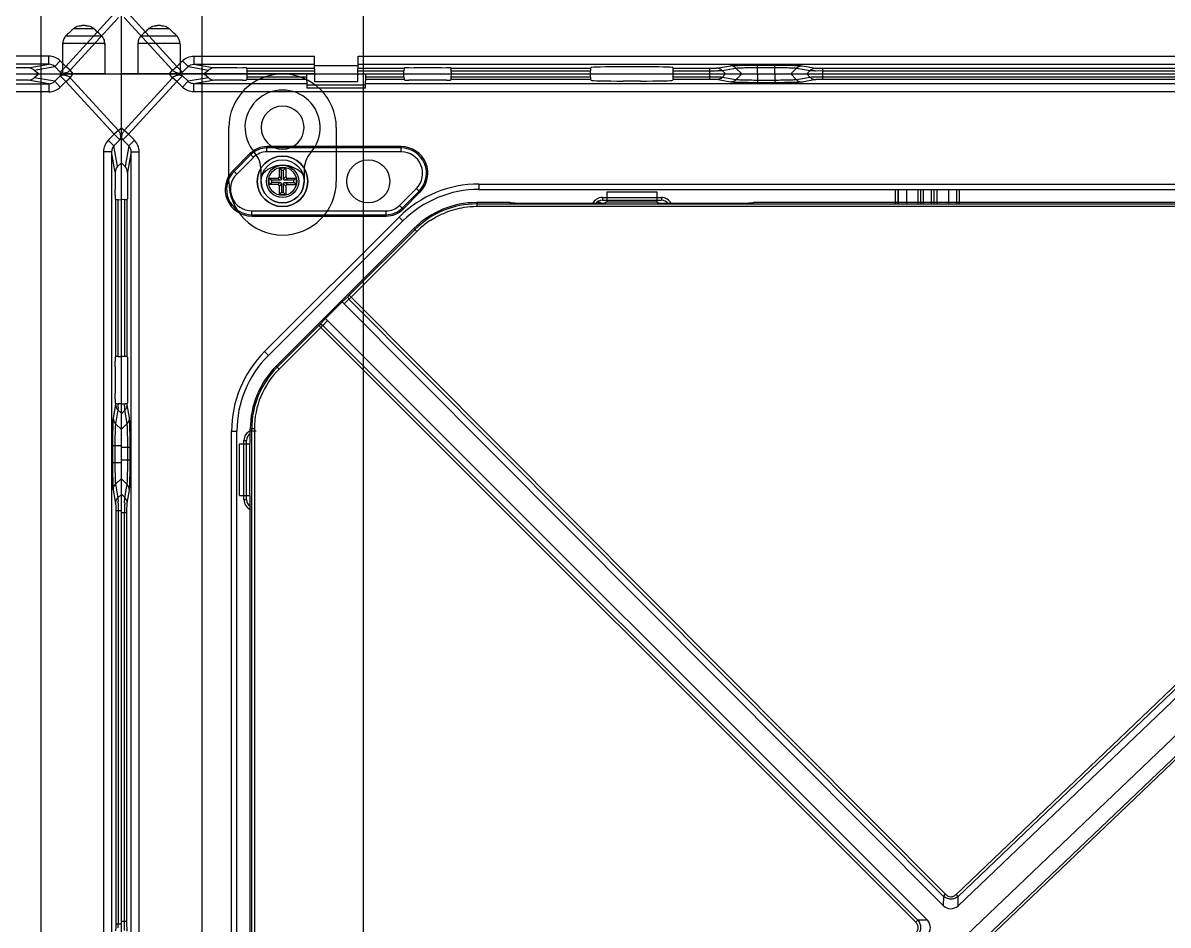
# Model space of a CAD drawing. Header units: millimetres. Extents: x 562 to 17351, y 2396 to 6995.
# Drawn here: x 13907 to 14120.1, y 4722.7 to 4890.7 of the extents above; entities that cross this region are included whole.
import ezdxf

# ---------------------------------------------------------------- set-up
doc = ezdxf.new("R2010")
doc.units = ezdxf.units.MM
doc.layers.add('1轮廓线', color=7, linetype='Continuous', lineweight=25)

# ---------------------------------------------------------------- blocks, each defined once
blk = doc.blocks.new('32211212')
at = {"color": 114, "linetype": 'Continuous', "lineweight": 25, "true_color": 0x139b48}
for p, q in [((3733.61, 2160.17), (3733.61, 1682.67)), ((3763.61, 2160.17), (3763.61, 1682.67)), ((4303.61, 2160.17), (4303.61, 1682.67)), ((3738.61, 1899.17), (3738.61, 1909.17)), ((3758.61, 1909.17), (3758.61, 1899.17)), ((3744.61, 1899.17), (3744.61, 1901.23)), ((3752.61, 1901.23), (3752.61, 1899.17))]:
    blk.add_line(p, q, dxfattribs=at)
for centre, radius, start, end in [((3748.61, 1909.17), 10, 0, 180), ((3748.61, 1909.17), 7, 318.5904, 221.4096), ((3748.61, 1909.17), 4, 0, 180), ((3748.61, 1909.17), 4, 180, 0), ((3739.61, 1901.23), 5, 0, 41.4096), ((3757.61, 1901.23), 5, 138.5904, 180), ((3748.61, 1897.17), 5, 36.8699, 143.1301), ((3748.61, 1899.17), 10, 180, 0), ((3748.61, 1899.17), 4, 180, 0)]:
    blk.add_arc(centre, radius, start, end, dxfattribs=at)
blk = doc.blocks.new('*U169')
blk.add_blockref('32211212', (-3997.61, -1923.42))
blk = doc.blocks.new('*U170')
at = {"color": 0, "linetype": 'ByBlock', "lineweight": -2, "transparency": 16777216}
for p in [(1200, 675), (1800, 675)]:
    blk.add_blockref('*U169', p, dxfattribs=at)
blk = doc.blocks.new('DASFASFASEFWE')
at = {"color": 7, "linetype": 'Continuous'}
for p, q in [((-76.28, 3533.19), (-76.57, 3533.02)), ((-76.28, 3535.07), (-76.28, 3533.19)), ((-76.28, 3535.07), (-67.01, 3535.07)), ((-76.28, 3533.19), (-67.01, 3533.19)), ((-67.01, 3535.07), (-67.01, 3533.19)), ((-67.01, 3533.19), (-66.73, 3533.02)), ((-100.52, 3533.07), (-100.52, 3532.31)), ((-95.06, 3533.07), (-100.52, 3533.07)), ((-100.52, 3532.81), (122.71, 3532.81)), ((122.71, 3532.31), (-100.52, 3532.31)), ((-94.21, 3533.01), (-94.26, 3533.03)), ((-93.41, 3532.97), (-77.56, 3532.97)), ((-65.73, 3532.97), (-49.88, 3532.97)), ((-49.06, 3533.01), (-49.06, 3533.03)), ((164.94, 3533.07), (-48.24, 3533.07)), ((122.71, 3532.31), (-11.33, 3404.27)), ((125.91, 3532.88), (-10.95, 3402.14)), ((123.3, 3532.11), (-10.95, 3403.87)), ((129.9, 3529.77), (-12.06, 3394.16)), ((-112.19, 3528.24), (-137.81, 3502.61)), ((-124.25, 3515.81), (-112, 3528.05)), ((-123.9, 3515.45), (-111.65, 3527.7)), ((-111.65, 3527.7), (-112.19, 3528.24)), ((-5.74, 3396.34), (131.83, 3527.76)), ((-5.43, 3396.02), (132.13, 3527.43)), ((-128.66, 3511.47), (-125.56, 3514.57)), ((-124.46, 3515.6), (-125.56, 3514.57)), ((-13.71, 3402.18), (-125.56, 3514.57)), ((-125.2, 3514.21), (-124.29, 3515.06)), ((-13.66, 3403.9), (-124.29, 3515.06)), ((-13.27, 3404.29), (-124.25, 3515.81)), ((-137.63, 3502.43), (-129.9, 3510.16)), ((-137.28, 3502.07), (-129.54, 3509.8)), ((-129.9, 3510.16), (-18.82, 3399.08)), ((-128.66, 3511.47), (-129.7, 3510.36)), ((-128.3, 3511.11), (-129.16, 3510.2)), ((-129.16, 3510.2), (-18.43, 3399.47)), ((-128.66, 3511.47), (-16.66, 3399.47)), ((-137.81, 3502.61), (-137.28, 3502.07)), ((-142.65, 3488.32), (-142.65, 3490.95)), ((-141.88, 3490.95), (-142.65, 3490.95)), ((-142.38, 3285.7), (-142.38, 3490.95)), ((-141.88, 3490.95), (-141.88, 3285.7)), ((-144.65, 3478.52), (-144.65, 3488.13)), ((-144.65, 3488.13), (-142.76, 3488.13)), ((-142.76, 3488.13), (-142.65, 3488.32)), ((-142.76, 3478.52), (-142.76, 3488.13)), ((-144.65, 3478.52), (-142.76, 3478.52)), ((-142.65, 3478.32), (-142.76, 3478.52)), ((-142.65, 3298.32), (-142.65, 3478.32)), ((-13.66, 3403.9), (-13.71, 3402.18)), ((-13.66, 3403.9), (-13.27, 3404.29)), ((-11.33, 3404.27), (-10.95, 3403.87)), ((-10.95, 3402.14), (-10.95, 3403.87)), ((-18.82, 3399.08), (-18.43, 3399.47)), ((-16.66, 3399.47), (-18.43, 3399.47))]:
    blk.add_line(p, q, dxfattribs=at)
for centre, radius, start, end in [((-100.52, 3516.57), 16.5, 90, 135), ((-100.52, 3516.57), 16.24, 90, 135), ((-100.5, 3516.58), 15.73, 98.7741, 112.058), ((-100.54, 3516.61), 15.7, 89.9391, 98.6629), ((-100.53, 3516.61), 15.7, 122.8137, 131.6157), ((-99.71, 3515.67), 16.95, 131.5688, 134.7692), ((-145.84, 3537.4), 31.04, 313.9644, 314.9885), ((-151.48, 3531.78), 31.05, 314.9427, 315.9664), ((-126.15, 3490.95), 16.5, 135, 180), ((-126.15, 3490.95), 16.24, 135, 180), ((-126.15, 3490.95), 15.74, 135, 180), ((-12.31, 3403.61), 2, 225.6781, 312.8736), ((-18.1, 3398.08), 2, 314.5414, 44.1483)]:
    blk.add_arc(centre, radius, start, end, dxfattribs=at)
for centre, start_param, end_param in [((-77.56, 3533.02), -1.570796, -0.087266), ((-65.73, 3533.02), -3.054326, -1.570796)]:
    blk.add_ellipse(centre, major_axis=(1, 0), ratio=0.052408, start_param=start_param, end_param=end_param, dxfattribs=at)
for points, knots in [([(-109.04, 3529.81), (-108.83, 3529.94), (-108.3, 3530.26), (-107.43, 3530.72), (-106.75, 3531.02), (-106.41, 3531.16)], [0, 0, 0, 0, 0.250016, 0.625009, 1, 1, 1, 1]), ([(-94.26, 3533.03), (-94.26, 3533.04), (-94.27, 3533.04), (-94.29, 3533.04), (-94.31, 3533.05), (-94.35, 3533.05), (-94.42, 3533.06), (-94.52, 3533.06), (-94.64, 3533.07), (-94.77, 3533.07), (-94.91, 3533.07), (-95.01, 3533.07), (-95.06, 3533.07)], [0, 0, 0, 0, 0.013233, 0.034581, 0.063978, 0.101221, 0.198262, 0.32283, 0.470646, 0.637144, 0.816056, 1, 1, 1, 1]), ([(-93.41, 3532.97), (-93.46, 3532.97), (-93.56, 3532.97), (-93.7, 3532.97), (-93.83, 3532.97), (-93.95, 3532.98), (-94.05, 3532.98), (-94.12, 3532.99), (-94.16, 3532.99), (-94.18, 3533), (-94.2, 3533), (-94.21, 3533), (-94.21, 3533.01)], [0, 0, 0, 0, 0.183944, 0.362856, 0.529354, 0.67717, 0.801738, 0.898779, 0.936022, 0.965419, 0.986767, 1, 1, 1, 1]), ([(-49.08, 3533.01), (-49.09, 3533), (-49.1, 3533), (-49.11, 3533), (-49.14, 3532.99), (-49.18, 3532.99), (-49.25, 3532.98), (-49.35, 3532.98), (-49.46, 3532.97), (-49.59, 3532.97), (-49.73, 3532.97), (-49.83, 3532.97), (-49.88, 3532.97)], [0, 0, 0, 0, 0.013233, 0.034581, 0.063978, 0.101221, 0.198262, 0.32283, 0.470646, 0.637144, 0.816056, 1, 1, 1, 1]), ([(-48.24, 3533.07), (-48.29, 3533.07), (-48.38, 3533.07), (-48.53, 3533.07), (-48.66, 3533.07), (-48.77, 3533.06), (-48.87, 3533.06), (-48.94, 3533.05), (-48.98, 3533.05), (-49.01, 3533.04), (-49.02, 3533.04), (-49.03, 3533.04), (-49.04, 3533.03)], [0, 0, 0, 0, 0.183944, 0.362856, 0.529354, 0.67717, 0.801738, 0.898779, 0.936022, 0.965419, 0.986767, 1, 1, 1, 1]), ([(-124.45, 3515.61), (-124.46, 3515.6), (-124.48, 3515.57), (-124.49, 3515.51), (-124.49, 3515.44), (-124.47, 3515.34), (-124.41, 3515.21), (-124.33, 3515.11), (-124.29, 3515.06)], [0, 0, 0, 0, 0.088133, 0.185141, 0.294006, 0.415867, 0.694274, 1, 1, 1, 1]), ([(-124.25, 3515.81), (-124.27, 3515.79), (-124.34, 3515.72), (-124.41, 3515.65), (-124.46, 3515.6)], [0, 0, 0, 0, 0.266382, 1, 1, 1, 1]), ([(-129.7, 3510.36), (-129.72, 3510.34), (-129.78, 3510.27), (-129.85, 3510.21), (-129.9, 3510.16)], [0, 0, 0, 0, 0.230584, 1, 1, 1, 1]), ([(-129.7, 3510.36), (-129.68, 3510.38), (-129.62, 3510.4), (-129.53, 3510.4), (-129.46, 3510.39), (-129.38, 3510.35), (-129.27, 3510.3), (-129.2, 3510.24), (-129.16, 3510.2)], [0, 0, 0, 0, 0.178318, 0.288924, 0.414114, 0.553562, 0.702575, 1, 1, 1, 1]), ([(-10.95, 3403.87), (-11.04, 3403.8), (-11.25, 3403.66), (-11.59, 3403.51), (-11.94, 3403.41), (-12.31, 3403.39), (-12.68, 3403.42), (-13.03, 3403.53), (-13.37, 3403.69), (-13.57, 3403.83), (-13.66, 3403.9)], [0, 0, 0, 0, 0.124642, 0.249822, 0.374754, 0.499929, 0.625324, 0.750512, 0.875528, 1, 1, 1, 1]), ([(-13.27, 3404.29), (-13.21, 3404.23), (-13.07, 3404.11), (-12.76, 3403.9), (-12.4, 3403.8), (-12.03, 3403.85), (-11.68, 3403.97), (-11.46, 3404.14), (-11.33, 3404.27)], [0, 0, 0, 0, 0.125159, 0.250372, 0.499699, 0.624886, 0.750502, 1, 1, 1, 1]), ([(-18.84, 3397.09), (-18.7, 3397.22), (-18.46, 3397.52), (-18.32, 3397.99), (-18.37, 3398.36), (-18.5, 3398.72), (-18.68, 3398.94), (-18.82, 3399.08)], [0, 0, 0, 0, 0.24974, 0.49918, 0.62445, 0.750299, 1, 1, 1, 1]), ([(-18.43, 3399.47), (-18.27, 3399.27), (-18.08, 3398.94), (-17.94, 3398.45), (-17.91, 3398.08), (-17.95, 3397.7), (-18.1, 3397.22), (-18.3, 3396.89), (-18.46, 3396.69)], [0, 0, 0, 0, 0.249436, 0.374674, 0.499993, 0.625311, 0.75055, 1, 1, 1, 1])]:
    blk.add_open_spline(points, degree=3, knots=knots, dxfattribs=at)
blk = doc.blocks.new('32332232')
at = {"color": 7, "linetype": 'Continuous'}
for p, q in [((3535.8, 2001.11), (3531.91, 2001.11)), ((3534.02, 2001.7), (3533.69, 2001.7)), ((4121.8, 2001.11), (4117.91, 2001.11)), ((4120.02, 2001.7), (4119.69, 2001.7)), ((3530.54, 1999.78), (3530.86, 2000.09)), ((3530.54, 1999.78), (3537.17, 1999.78)), ((3530.75, 1999.99), (3530.86, 2000.09)), ((3536.85, 2000.09), (3537.17, 1999.78)), ((3537.06, 1999.89), (3537.17, 1999.78)), ((4116.54, 1999.78), (4116.86, 2000.09)), ((4116.54, 1999.78), (4123.17, 1999.78)), ((4116.75, 1999.99), (4116.86, 2000.09)), ((4122.85, 2000.09), (4123.17, 1999.78)), ((4123.06, 1999.89), (4123.17, 1999.78)), ((3529.91, 1998.2), (3529.91, 1992.8)), ((3529.91, 1998.2), (3529.95, 1998.2)), ((3529.95, 1998.37), (3529.95, 1998.2)), ((3537.76, 1998.37), (3529.95, 1998.37)), ((3537.76, 1998.37), (3537.76, 1998.2)), ((3537.81, 1998.2), (3537.76, 1998.2)), ((3537.81, 1998.2), (3537.81, 1992.8)), ((4115.91, 1998.2), (4115.95, 1998.2)), ((4115.91, 1998.2), (4115.91, 1992.8)), ((4123.76, 1998.37), (4115.95, 1998.37)), ((4115.95, 1998.37), (4115.95, 1998.2)), ((4123.76, 1998.37), (4123.76, 1998.2)), ((4123.81, 1998.2), (4123.76, 1998.2)), ((4123.81, 1998.2), (4123.81, 1992.8)), ((3526.86, 1655.2), (3526.86, 1992.7)), ((3526.86, 1992.7), (4126.86, 1992.7)), ((3529.91, 1992.8), (3537.81, 1992.8)), ((3536.39, 1992), (3535.83, 1992.7)), ((3538.22, 1992.34), (3537.94, 1992.7)), ((3542.33, 1992.58), (3542.21, 1992.7)), ((3543.06, 1991.98), (3542.33, 1992.58)), ((3550.26, 1992.09), (3550.28, 1992.7)), ((3561.42, 1990.06), (3561.36, 1992.7)), ((3572.29, 1990.06), (3572.36, 1992.7)), ((3579.45, 1992.09), (3579.43, 1992.7)), ((3588.26, 1992.09), (3588.28, 1992.7)), ((3614.15, 1992.09), (3614.14, 1992.7)), ((3629.56, 1992.09), (3629.57, 1992.7)), ((3636.34, 1991.65), (3636.34, 1992.7)), ((3638.67, 1992.06), (3639.29, 1992.7)), ((3642.3, 1992.7), (3641.23, 1991.62)), ((3645.25, 1992.7), (3645.25, 1991.06)), ((3648.46, 1992.7), (3648.46, 1991.06)), ((3651.41, 1992.7), (3652.48, 1991.62)), ((3655.04, 1992.06), (3654.42, 1992.7)), ((3657.37, 1991.65), (3657.37, 1992.7)), ((4111.38, 1992.58), (4110.65, 1991.98)), ((4111.38, 1992.58), (4111.5, 1992.7)), ((4115.49, 1992.34), (4115.78, 1992.7)), ((4115.91, 1992.8), (4123.81, 1992.8)), ((4117.32, 1992), (4117.88, 1992.7)), ((4126.86, 1655.2), (4126.86, 1992.7)), ((3536.39, 1992), (3527.41, 1982.18)), ((3537.17, 1991.28), (3528.19, 1981.46)), ((3537.17, 1991.28), (3536.39, 1992)), ((3537.17, 1991.28), (3538.22, 1992.34)), ((3538.21, 1990.25), (3537.17, 1991.28)), ((3538.21, 1990.25), (3539.26, 1991.32)), ((3539.26, 1991.32), (3538.22, 1992.34)), ((3543.06, 1991.98), (3539.26, 1991.32)), ((3544.17, 1991.55), (3540.35, 1990.88)), ((3540.35, 1989.38), (3540.35, 1990.88)), ((3561.4, 1990.88), (3540.35, 1990.88)), ((3548.35, 1991.55), (3544.17, 1991.55)), ((3549.38, 1991.53), (3548.36, 1991.55)), ((3549.38, 1991.53), (3550.11, 1991.53)), ((3550.23, 1991.65), (3550.11, 1991.53)), ((3561.38, 1991.65), (3550.23, 1991.65)), ((3561.37, 1992.09), (3550.26, 1992.09)), ((3561.41, 1990.68), (3572.3, 1990.68)), ((3824.55, 1990.88), (3572.31, 1990.88)), ((3579.48, 1991.65), (3572.33, 1991.65)), ((3579.45, 1992.09), (3572.34, 1992.09)), ((3579.61, 1991.53), (3579.48, 1991.65)), ((3579.61, 1991.53), (3580.33, 1991.53)), ((3581.36, 1991.55), (3580.33, 1991.53)), ((3586.35, 1991.55), (3581.36, 1991.55)), ((3587.38, 1991.53), (3586.36, 1991.55)), ((3587.38, 1991.53), (3588.11, 1991.53)), ((3588.23, 1991.65), (3588.11, 1991.53)), ((3614.17, 1991.65), (3588.23, 1991.65)), ((3614.15, 1992.09), (3588.26, 1992.09)), ((3614.17, 1991.65), (3614.25, 1991.52)), ((3623.46, 1991.37), (3620.25, 1991.37)), ((3629.54, 1991.65), (3629.46, 1991.52)), ((3636.34, 1991.65), (3629.54, 1991.65)), ((3636.34, 1992.09), (3629.56, 1992.09)), ((3637.68, 1992.09), (3636.34, 1992.09)), ((3640.19, 1991.18), (3637.62, 1991.63)), ((3638.5, 1992.07), (3638.02, 1992.08)), ((3638.67, 1992.06), (3638.5, 1992.07)), ((3641.23, 1991.62), (3638.67, 1992.06)), ((3648.46, 1991.5), (3645.25, 1991.5)), ((3648.46, 1991.06), (3645.25, 1991.06)), ((3655.04, 1992.06), (3652.48, 1991.62)), ((3656.09, 1991.63), (3653.52, 1991.18)), ((3803.45, 1992.09), (3657.37, 1992.09)), ((3803.48, 1991.65), (3657.37, 1991.65)), ((4092.31, 1990.88), (4113.36, 1990.88)), ((4109.54, 1991.55), (4105.36, 1991.55)), ((4113.36, 1990.88), (4109.54, 1991.55)), ((4114.45, 1991.32), (4110.65, 1991.98)), ((4113.36, 1990.88), (4113.36, 1989.38)), ((4114.45, 1991.32), (4115.49, 1992.34)), ((4114.45, 1991.32), (4115.5, 1990.25)), ((4115.49, 1992.34), (4116.54, 1991.28)), ((4115.5, 1990.25), (4116.54, 1991.28)), ((4116.54, 1991.28), (4117.32, 1992)), ((4125.52, 1981.46), (4116.54, 1991.28)), ((4126.3, 1982.18), (4117.32, 1992)), ((3824.55, 1989.38), (3540.35, 1989.38)), ((3572.29, 1990.06), (3561.42, 1990.06)), ((4113.36, 1989.38), (3829.16, 1989.38)), ((3527.41, 1982.18), (3526.86, 1982.62)), ((3528.19, 1981.46), (3527.41, 1982.18)), ((4126.3, 1982.18), (4125.52, 1981.46)), ((4126.86, 1982.62), (4126.3, 1982.18)), ((3527.13, 1980.42), (3526.86, 1980.63)), ((3527.13, 1980.42), (3528.19, 1981.46)), ((3528.24, 1979.29), (3527.13, 1980.42)), ((3529.3, 1980.34), (3528.19, 1981.46)), ((3528.24, 1979.29), (3529.3, 1980.34)), ((4125.52, 1981.46), (4124.41, 1980.34)), ((4125.47, 1979.29), (4124.41, 1980.34)), ((4126.58, 1980.42), (4125.47, 1979.29)), ((4126.58, 1980.42), (4125.52, 1981.46)), ((4126.86, 1980.63), (4126.58, 1980.42)), ((3528.24, 1979.29), (3527.56, 1975.45)), ((3528.67, 1978.2), (3528, 1974.38)), ((3528.67, 1825.92), (3528.67, 1978.2)), ((3528.67, 1978.2), (3530.17, 1978.2)), ((3530.17, 1825.92), (3530.17, 1978.2)), ((3550.78, 1977.86), (3547.64, 1974.71)), ((3550.96, 1977.67), (3547.82, 1974.53)), ((3551.47, 1977.17), (3550.78, 1977.86)), ((3553.94, 1978.2), (3553.94, 1979.16)), ((3578.92, 1979.16), (3553.94, 1979.16)), ((3578.92, 1978.91), (3553.94, 1978.91)), ((3578.92, 1978.2), (3553.94, 1978.2)), ((3578.92, 1978.2), (3578.92, 1979.16)), ((4125.04, 1978.2), (4123.54, 1978.2)), ((4123.54, 1978.2), (4123.54, 1826.25)), ((4125.04, 1978.2), (4125.04, 1826.25)), ((4125.71, 1974.38), (4125.04, 1978.2)), ((4126.15, 1975.45), (4125.47, 1979.29)), ((3527.56, 1975.45), (3526.86, 1976.17)), ((3551.47, 1977.17), (3548.32, 1974.03)), ((4126.15, 1975.45), (4126.86, 1976.17)), ((3528, 1974.38), (3528, 1971.2)), ((3548.32, 1974.03), (3547.64, 1974.71)), ((4125.71, 1974.38), (4125.71, 1971.2)), ((3528, 1971.2), (3528.03, 1970.17)), ((3578.6, 1968.22), (3581.75, 1971.37)), ((3582.43, 1970.69), (3581.75, 1971.37)), ((3593.4, 1972.2), (3593.4, 1971.2)), ((3593.4, 1972.2), (4060.31, 1972.2)), ((3593.4, 1971.2), (4060.31, 1971.2)), ((3670.87, 1971.2), (3670.87, 1968.54)), ((3671.37, 1971.2), (3671.37, 1968.54)), ((3671.46, 1968.54), (3671.46, 1971.2)), ((3672.96, 1971.2), (3672.96, 1968.54)), ((3675.04, 1971.2), (3675.04, 1968.54)), ((3675.59, 1971.2), (3675.59, 1968.54)), ((3676.09, 1971.2), (3676.09, 1968.54)), ((3677.62, 1968.54), (3677.62, 1971.2)), ((3678.12, 1968.54), (3678.12, 1971.2)), ((3678.68, 1968.54), (3678.68, 1971.2)), ((3680.75, 1971.2), (3680.75, 1968.54)), ((3682.25, 1971.2), (3682.25, 1968.54)), ((3682.34, 1968.54), (3682.34, 1971.2)), ((3682.84, 1968.54), (3682.84, 1971.2)), ((4125.68, 1970.17), (4125.71, 1971.2)), ((3527.46, 1969.29), (3526.86, 1969.28)), ((3527.46, 1969.29), (3527.46, 1940.1)), ((3528.03, 1969.45), (3527.9, 1969.32)), ((3527.9, 1969.32), (3527.9, 1940.07)), ((3528.03, 1970.17), (3528.03, 1969.45)), ((3579.11, 1967.72), (3582.25, 1970.87)), ((3579.29, 1967.54), (3582.43, 1970.69)), ((3616.36, 1969.69), (3616.36, 1969.2)), ((3616.36, 1969.69), (3627.36, 1969.69)), ((3616.36, 1969.2), (3627.36, 1969.2)), ((3627.36, 1969.69), (3627.36, 1969.2)), ((4125.68, 1970.17), (4125.68, 1969.45)), ((4125.81, 1969.32), (4125.68, 1969.45)), ((4125.81, 1940.07), (4125.81, 1969.32)), ((4126.25, 1969.29), (4126.86, 1969.28)), ((4126.25, 1940.1), (4126.25, 1969.29)), ((3551.15, 1966.23), (3551.15, 1967.2)), ((3551.15, 1967.2), (3576.13, 1967.2)), ((3576.13, 1966.23), (3576.13, 1967.2)), ((3579.29, 1967.54), (3578.6, 1968.22)), ((3616.03, 1968.75), (3615.29, 1968.75)), ((3616.03, 1968.75), (3616.03, 1968.54)), ((3551.15, 1966.49), (3576.13, 1966.49)), ((3551.15, 1966.23), (3576.13, 1966.23)), ((3553.51, 1941), (3578.55, 1966.05)), ((3554.21, 1940.3), (3579.25, 1965.34)), ((3578.55, 1966.05), (3579.25, 1965.34)), ((3527.46, 1940.1), (3526.86, 1940.12)), ((3527.9, 1940.07), (3528.03, 1939.95)), ((3528.03, 1939.22), (3528, 1938.2)), ((3528.03, 1939.95), (3528.03, 1939.22)), ((3553.51, 1941), (3554.21, 1940.3)), ((4125.68, 1939.95), (4125.81, 1940.07)), ((4125.68, 1939.95), (4125.68, 1939.22)), ((4125.71, 1938.2), (4125.68, 1939.22)), ((4126.25, 1940.1), (4126.86, 1940.12)), ((3528, 1938.2), (3528, 1933.2)), ((4125.71, 1938.2), (4125.71, 1933.2)), ((3528, 1933.2), (3528.03, 1932.17)), ((4125.68, 1932.17), (4125.71, 1933.2)), ((3526.86, 1931.29), (3527.47, 1931.3)), ((3528.03, 1931.45), (3527.92, 1931.34)), ((3528.36, 1928.68), (3527.94, 1931.12)), ((3528.03, 1932.17), (3528.03, 1931.45)), ((4125.78, 1931.18), (4125.34, 1928.61)), ((4125.68, 1932.17), (4125.68, 1931.45)), ((4125.8, 1931.34), (4125.68, 1931.45)), ((4125.8, 1931.34), (4125.78, 1931.18)), ((4126.24, 1930.66), (4126.24, 1930.59)), ((4126.86, 1931.28), (4126.25, 1931.3)), ((4126.25, 1931.3), (4126.25, 1931.13)), ((3527.5, 1930.07), (3526.86, 1929.44)), ((3527.5, 1930.07), (3527.49, 1930.22)), ((3527.93, 1927.63), (3527.5, 1930.07)), ((4126.22, 1930.13), (4125.77, 1927.57)), ((4126.24, 1930.59), (4126.22, 1930.16)), ((4126.22, 1930.16), (4126.22, 1930.13)), ((4126.86, 1929.51), (4126.22, 1930.13)), ((3526.86, 1926.58), (3527.93, 1927.63)), ((4125.77, 1927.57), (4126.86, 1926.5)), ((3547.36, 1721.74), (3547.36, 1926.16)), ((3547.36, 1926.16), (3548.36, 1926.16)), ((3548.36, 1721.74), (3548.36, 1926.16)), ((3549.66, 1913.45), (3549.66, 1924.45)), ((3549.66, 1924.45), (3550.16, 1924.45)), ((3550.16, 1913.45), (3550.16, 1924.45)), ((3551.97, 1926.16), (3550.86, 1926.16)), ((3528.49, 1923.13), (3526.86, 1923.13)), ((3528.05, 1920.76), (3528.05, 1923.13)), ((3528.49, 1920.76), (3528.49, 1923.13)), ((4125.22, 1923.55), (4126.86, 1923.55)), ((4125.22, 1923.55), (4125.22, 1920.34)), ((4125.66, 1923.55), (4125.66, 1920.34)), ((3528.49, 1920.76), (3526.86, 1920.76)), ((4125.22, 1920.34), (4126.86, 1920.34)), ((3526.86, 1917.32), (3527.93, 1916.26)), ((3527.5, 1913.82), (3527.93, 1916.26)), ((4125.77, 1916.32), (4126.86, 1917.39)), ((4125.77, 1916.32), (4126.22, 1913.76)), ((3527.5, 1913.82), (3526.86, 1914.46)), ((3527.94, 1912.78), (3528.36, 1915.22)), ((4125.34, 1915.28), (4125.78, 1912.72)), ((4126.86, 1914.38), (4126.22, 1913.76)), ((4126.22, 1913.76), (4126.23, 1913.58)), ((3549.66, 1913.45), (3550.16, 1913.45)), ((4126.23, 1913.58), (4126.24, 1913.11)), ((4126.25, 1912.77), (4126.25, 1911.43)), ((3527.9, 1911.01), (3526.86, 1911.01)), ((3527.46, 1834.88), (3527.46, 1911.01)), ((3527.9, 1834.88), (3527.9, 1911.01)), ((4125.81, 1911.43), (4126.86, 1911.43)), ((4125.81, 1911.43), (4125.81, 1834.46)), ((4126.25, 1911.43), (4126.25, 1834.46)), ((3527.9, 1834.88), (3526.86, 1834.88)), ((3527.47, 1833.22), (3527.46, 1834.88)), ((4125.81, 1834.46), (4126.86, 1834.46)), ((3528.19, 1666.43), (3537.17, 1656.61)), ((4116.54, 1656.61), (4125.52, 1666.43)), ((3527.41, 1665.71), (3536.39, 1655.9)), ((4117.32, 1655.9), (4126.3, 1665.71)), ((3540.35, 1658.51), (3540.35, 1657.01)), ((3540.35, 1658.51), (3562.77, 1658.51)), ((3562.86, 1653.7), (3562.77, 1658.51)), ((3570.86, 1653.7), (3570.94, 1658.51)), ((3570.94, 1658.51), (3824.55, 1658.51)), ((4113.36, 1658.51), (4090.94, 1658.51)), ((4113.36, 1657.01), (4113.36, 1658.51)), ((3535.83, 1655.2), (3536.39, 1655.9)), ((3536.39, 1655.9), (3537.17, 1656.61)), ((3537.17, 1656.61), (3538.21, 1657.64)), ((3537.17, 1656.61), (3538.22, 1655.55)), ((3538.21, 1657.64), (3539.26, 1656.58)), ((3538.22, 1655.55), (3539.26, 1656.58)), ((3539.26, 1656.58), (3543.06, 1655.91)), ((3540.35, 1657.01), (3544.17, 1656.34)), ((3540.35, 1657.01), (3562.8, 1657.01)), ((3542.33, 1655.31), (3543.06, 1655.91)), ((3548.35, 1656.34), (3544.17, 1656.34)), ((3548.36, 1656.34), (3549.38, 1656.37)), ((3549.38, 1656.37), (3550.11, 1656.37)), ((3550.11, 1656.37), (3550.23, 1656.24)), ((3550.23, 1656.24), (3562.81, 1656.24)), ((3550.28, 1655.2), (3550.26, 1655.8)), ((3550.26, 1655.8), (3562.82, 1655.8)), ((3570.91, 1656.7), (3562.8, 1656.7)), ((3570.89, 1655.8), (3579.45, 1655.8)), ((3570.9, 1656.24), (3579.48, 1656.24)), ((3570.91, 1657.01), (3824.55, 1657.01)), ((3579.43, 1655.2), (3579.45, 1655.8)), ((3579.48, 1656.24), (3579.61, 1656.37)), ((3579.61, 1656.37), (3580.33, 1656.37)), ((3580.33, 1656.37), (3581.36, 1656.34)), ((3586.35, 1656.34), (3581.36, 1656.34)), ((3586.36, 1656.34), (3587.38, 1656.37)), ((3587.38, 1656.37), (3588.11, 1656.37)), ((3588.11, 1656.37), (3588.23, 1656.24)), ((3588.23, 1656.24), (3614.17, 1656.24)), ((3588.28, 1655.2), (3588.26, 1655.8)), ((3588.26, 1655.8), (3614.15, 1655.8)), ((3614.14, 1655.2), (3614.15, 1655.8)), ((3614.17, 1656.24), (3614.25, 1656.37)), ((3623.46, 1656.52), (3620.25, 1656.52)), ((3629.54, 1656.24), (3629.46, 1656.37)), ((3629.54, 1656.24), (3636.34, 1656.24)), ((3629.57, 1655.2), (3629.56, 1655.8)), ((3629.56, 1655.8), (3636.34, 1655.8)), ((3636.34, 1655.2), (3636.34, 1656.24)), ((3637.62, 1656.27), (3640.19, 1656.72)), ((3638.67, 1655.83), (3641.23, 1656.28)), ((3639.29, 1655.2), (3638.67, 1655.83)), ((3641.23, 1656.28), (3642.3, 1655.2)), ((3645.25, 1655.2), (3645.25, 1656.83)), ((3645.25, 1656.83), (3648.46, 1656.83)), ((3645.25, 1656.39), (3648.46, 1656.39)), ((3648.46, 1655.2), (3648.46, 1656.83)), ((3652.48, 1656.28), (3651.41, 1655.2)), ((3652.48, 1656.28), (3655.04, 1655.83)), ((3653.52, 1656.72), (3656.09, 1656.27)), ((3654.42, 1655.2), (3655.04, 1655.83)), ((3655.04, 1655.83), (3655.22, 1655.82)), ((3655.22, 1655.82), (3655.77, 1655.81)), ((3656.04, 1655.81), (3657.37, 1655.8)), ((3657.37, 1655.2), (3657.37, 1656.24)), ((3657.37, 1656.24), (3803.48, 1656.24)), ((3657.37, 1655.8), (3803.45, 1655.8)), ((4113.36, 1657.01), (4090.91, 1657.01)), ((4109.54, 1656.34), (4105.36, 1656.34)), ((4109.54, 1656.34), (4113.36, 1657.01)), ((4110.65, 1655.91), (4114.45, 1656.58)), ((4110.65, 1655.91), (4111.38, 1655.31)), ((4114.45, 1656.58), (4115.5, 1657.64)), ((4115.49, 1655.55), (4114.45, 1656.58)), ((4115.49, 1655.55), (4116.54, 1656.61)), ((4116.54, 1656.61), (4115.5, 1657.64)), ((4117.32, 1655.9), (4116.54, 1656.61)), ((4117.88, 1655.2), (4117.32, 1655.9)), ((3562.83, 1655.2), (3526.86, 1655.2)), ((3537.94, 1655.2), (3538.22, 1655.55)), ((3542.21, 1655.2), (3542.33, 1655.31)), ((3570.86, 1653.7), (3562.86, 1653.7)), ((3570.88, 1655.2), (4082.83, 1655.2)), ((4090.88, 1655.2), (4126.86, 1655.2)), ((4111.5, 1655.2), (4111.38, 1655.31)), ((4115.78, 1655.2), (4115.49, 1655.55))]:
    blk.add_line(p, q, dxfattribs=at)
at = {"color": 6, "linetype": 'Continuous'}
for radius in [4, 3, 2.63]:
    blk.add_circle((3556.86, 1972.7), radius, dxfattribs=at)
at = {"color": 7, "linetype": 'Continuous'}
blk.add_circle((3572.8, 1972.7), 4, dxfattribs=at)
for centre, radius, start, end in [((3582.37, 1948.32), 73.03, 133.7059, 133.9634), ((3533.28, 1999.68), 1.99, 131.3847, 133.6974), ((3533.68, 1987.59), 14.11, 89.9587, 90.4113), ((3533.68, 1987.59), 14.11, 89.9587, 90.4114), ((3534.03, 1987.59), 14.11, 89.5887, 90.0413), ((3534.03, 1987.59), 14.11, 89.5886, 90.0413), ((3534.43, 1999.68), 1.99, 46.3026, 48.6152), ((3485.34, 1948.32), 73.03, 46.0366, 46.2941), ((4168.37, 1948.32), 73.03, 133.7059, 133.9634), ((4119.28, 1999.68), 1.99, 131.3847, 133.6974), ((4119.68, 1987.59), 14.11, 89.9587, 90.4113), ((4119.68, 1987.59), 14.11, 89.9587, 90.4114), ((4120.03, 1987.59), 14.11, 89.5887, 90.0413), ((4120.03, 1987.59), 14.11, 89.5886, 90.0413), ((4120.43, 1999.68), 1.99, 46.3026, 48.6152), ((4071.34, 1948.32), 73.03, 46.0366, 46.2941), ((3625.89, 1903.3), 135.64, 133.9933, 134.4747), ((3441.82, 1903.3), 135.64, 45.5253, 46.0067), ((4211.89, 1903.3), 135.64, 133.9933, 134.4747), ((4027.82, 1903.3), 135.64, 45.5253, 46.0067), ((3530.91, 1998.2), 1, 161.4748, 180), ((3531.93, 1998.37), 1.98, 175.7569, 179.997), ((3535.78, 1998.37), 1.98, 0.003, 4.2431), ((3536.81, 1998.2), 1, 0, 18.5252), ((4116.91, 1998.2), 1, 161.4748, 180), ((4117.93, 1998.37), 1.98, 175.7569, 179.997), ((4121.78, 1998.37), 1.98, 0.003, 4.2431), ((4122.81, 1998.2), 1, 0, 18.5252), ((3537.83, 1990.45), 2.12, 127.8496, 132.9341), ((3636.99, 1922.69), 69.4, 89.1517, 89.4306), ((3637.6, 1993.12), 1.5, 305.2639, 310.202), ((3637.61, 1993.12), 1.49, 310.1986, 315.1715), ((3656.1, 1993.12), 1.49, 224.8285, 229.8014), ((3656.11, 1993.12), 1.5, 229.798, 234.7361), ((3656.8, 1915.83), 76.26, 90.5915, 90.7607), ((3657.21, 1872.74), 119.35, 90.2589, 90.5754), ((3657.36, 1839.32), 152.77, 89.997, 90.261), ((4115.88, 1990.45), 2.12, 47.0659, 52.1504), ((3529, 1980.82), 2.1, 139.6253, 146.1693), ((4124.71, 1980.82), 2.1, 33.8309, 40.3747), ((3553.94, 1974.7), 4.47, 90, 135), ((3553.94, 1974.7), 4.21, 90, 135), ((3553.94, 1974.7), 3.5, 90, 135), ((3578.92, 1974.2), 4.97, 315, 90), ((3578.92, 1974.2), 4.71, 315, 90), ((3578.92, 1974.2), 4, 315, 90), ((3551.15, 1971.2), 4.97, 135, 270), ((3551.15, 1971.2), 4.71, 135, 270), ((3551.15, 1971.2), 4, 135, 270), ((3593.4, 1951.2), 21, 90, 135), ((3593.4, 1951.2), 20, 90, 135), ((3616.36, 1967.7), 1.99, 90, 154.9348), ((3616.36, 1967.7), 1.5, 90, 145.7348), ((3627.36, 1967.7), 1.99, 25.0651, 90), ((3627.36, 1967.7), 1.5, 34.2651, 90), ((3576.13, 1970.7), 3.5, 270, 315), ((3576.13, 1970.7), 4.21, 270, 315), ((3576.13, 1970.7), 4.47, 270, 315), ((3568.36, 1926.16), 21, 135, 180), ((3568.36, 1926.16), 20, 135, 180), ((3527.1, 1943.44), 12.14, 271.7301, 272.4354), ((3614.65, 1932.27), 87.19, 180.6343, 180.7935), ((3526.46, 1931.12), 1.47, 339.7115, 344.7298), ((3526.46, 1931.12), 1.48, 344.7516, 359.7286), ((4127.26, 1931.19), 1.48, 200.289, 205.2867), ((4126.66, 1945.23), 13.94, 267.8652, 268.3219), ((4056.42, 1931.82), 69.83, 359.0505, 359.4338), ((3526.45, 1931.13), 1.49, 314.8285, 319.8014), ((4127.28, 1931.19), 1.5, 205.344, 220.1972), ((4127.28, 1931.19), 1.49, 220.1986, 225.1715), ((3551.66, 1924.45), 1.99, 113.5785, 180), ((3551.66, 1924.45), 1.5, 122.2987, 180), ((3658.39, 1911.18), 130.93, 179.379, 179.731), ((3690.99, 1911.02), 163.53, 179.7284, 180.0026), ((3615.21, 1911.62), 87.74, 179.2064, 179.3606), ((3551.66, 1913.45), 1.99, 180, 247.4975), ((3551.66, 1913.45), 1.5, 180, 239.9978), ((4056.28, 1912.08), 69.97, 0.569, 0.8407), ((3973.94, 1834.46), 152.31, 359.7305, 0.0033), ((3537.83, 1657.45), 2.12, 227.0658, 232.139), ((3636.35, 1808.4), 152.6, 269.9969, 270.2641), ((3636.5, 1775.24), 119.44, 270.2624, 270.5696), ((3636.93, 1730.46), 74.66, 270.5821, 270.7941), ((3637.6, 1654.77), 1.5, 49.798, 54.7361), ((3637.61, 1654.78), 1.49, 44.8285, 49.8014), ((3656.1, 1654.78), 1.49, 130.1986, 135.1715), ((3656.11, 1654.77), 1.5, 125.2639, 130.202), ((3656.8, 1732.58), 76.78, 269.2277, 269.4281), ((4115.88, 1657.45), 2.12, 307.861, 312.9342)]:
    blk.add_arc(centre, radius, start, end, dxfattribs=at)
for centre, major_axis, ratio, start_param, end_param in [((3544.32, 1993.08), (1.77, 0.18), 0.842575, -2.439867, -2.227501), ((3544.18, 1993.05), (1.49, 0.26), 0.988643, 3.968491, 4.537312), ((3550.23, 1993.15), (0, 1.5), 0.026186, 3.167773, 3.926991), ((3579.48, 1993.15), (0, 1.5), 0.026186, 2.356194, 3.115413), ((3588.23, 1993.15), (0, 1.5), 0.026186, 3.167773, 3.926991), ((3614.17, 1993.15), (0, 1.5), 0.017455, 2.356194, 3.115413), ((3620.25, 1991.53), (6, 0), 0.026186, -3.124139, -1.570796), ((3623.46, 1991.53), (6, 0), 0.026186, -1.570796, -0.017453), ((3629.54, 1993.15), (0, 1.5), 0.017455, 3.167773, 3.926991), ((4109.53, 1993.05), (1.49, -0.26), 0.988643, -1.395719, -0.826899), ((4109.39, 1993.08), (1.77, -0.18), 0.842575, -0.914092, -0.701726), ((3526.5, 1974.37), (0.26, 1.49), 0.988643, -1.395719, -0.614533), ((4127.21, 1974.37), (0.26, -1.49), 0.988643, -2.52706, -1.745874), ((3526.4, 1969.32), (1.5, 0), 0.026186, 5.497787, 6.257005), ((4127.31, 1969.32), (1.5, 0), 0.026186, 3.167773, 3.926991), ((3526.4, 1940.07), (1.5, 0), 0.026186, 6.309365, 7.068583), ((4127.31, 1940.07), (1.5, 0), 0.026186, 8.63938, 9.398598), ((3544.32, 1654.82), (1.77, -0.18), 0.842575, 2.227501, 2.439867), ((3544.18, 1654.84), (-1.49, 0.26), 0.988643, -1.395719, -0.826899), ((3550.23, 1654.74), (0, 1.5), 0.026186, 5.497787, 6.257005), ((3579.48, 1654.74), (0, 1.5), 0.026186, 6.309365, 7.068583), ((3588.23, 1654.74), (0, 1.5), 0.026186, 5.497787, 6.257005), ((3614.17, 1654.74), (0, 1.5), 0.017455, 6.309365, 7.068583), ((3620.25, 1656.37), (6, 0), 0.026186, 1.570796, 3.124139), ((3623.46, 1656.37), (6, 0), 0.026186, 0.017453, 1.570796), ((3629.54, 1654.74), (0, 1.5), 0.017455, 5.497787, 6.257005), ((4109.53, 1654.84), (-1.49, -0.26), 0.988643, 3.968491, 4.537312), ((4109.39, 1654.82), (1.77, 0.18), 0.842575, 0.701726, 0.914092)]:
    blk.add_ellipse(centre, major_axis=major_axis, ratio=ratio, start_param=start_param, end_param=end_param, dxfattribs=at)
for points, knots in [([(3531.97, 2001.17), (3532.08, 2001.26), (3532.32, 2001.43), (3532.72, 2001.6), (3533.08, 2001.67), (3533.36, 2001.69), (3533.51, 2001.7), (3533.58, 2001.7)], [0, 0, 0, 0, 0.24991, 0.4998, 0.749755, 0.874871, 1, 1, 1, 1]), ([(3534.13, 2001.7), (3534.2, 2001.7), (3534.35, 2001.69), (3534.63, 2001.67), (3534.99, 2001.6), (3535.39, 2001.43), (3535.63, 2001.26), (3535.74, 2001.17)], [0, 0, 0, 0, 0.125129, 0.250246, 0.500201, 0.750092, 1, 1, 1, 1]), ([(4117.97, 2001.17), (4118.08, 2001.26), (4118.32, 2001.43), (4118.72, 2001.6), (4119.08, 2001.67), (4119.36, 2001.69), (4119.51, 2001.7), (4119.58, 2001.7)], [0, 0, 0, 0, 0.24991, 0.4998, 0.749755, 0.874871, 1, 1, 1, 1]), ([(4120.13, 2001.7), (4120.2, 2001.7), (4120.35, 2001.69), (4120.63, 2001.67), (4120.99, 2001.6), (4121.39, 2001.43), (4121.63, 2001.26), (4121.74, 2001.17)], [0, 0, 0, 0, 0.125129, 0.250246, 0.500201, 0.750092, 1, 1, 1, 1]), ([(3530.54, 1999.78), (3530.46, 1999.7), (3530.31, 1999.52), (3530.13, 1999.21), (3530, 1998.87), (3529.97, 1998.63), (3529.96, 1998.51)], [0, 0, 0, 0, 0.25, 0.499984, 0.749967, 1, 1, 1, 1]), ([(3537.75, 1998.51), (3537.75, 1998.63), (3537.71, 1998.87), (3537.58, 1999.21), (3537.41, 1999.52), (3537.25, 1999.7), (3537.17, 1999.78)], [0, 0, 0, 0, 0.250033, 0.500016, 0.75, 1, 1, 1, 1]), ([(4116.54, 1999.78), (4116.46, 1999.7), (4116.31, 1999.52), (4116.13, 1999.21), (4116, 1998.87), (4115.97, 1998.63), (4115.96, 1998.51)], [0, 0, 0, 0, 0.25, 0.499984, 0.749967, 1, 1, 1, 1]), ([(4123.75, 1998.51), (4123.75, 1998.63), (4123.71, 1998.87), (4123.58, 1999.21), (4123.41, 1999.52), (4123.25, 1999.7), (4123.17, 1999.78)], [0, 0, 0, 0, 0.250033, 0.500016, 0.75, 1, 1, 1, 1]), ([(3536.53, 1992.12), (3536.61, 1992.18), (3536.9, 1992.38), (3537.25, 1992.5), (3537.52, 1992.52)], [0, 0, 0, 0, 0.263064, 1, 1, 1, 1]), ([(3537.52, 1992.52), (3537.57, 1992.53), (3537.77, 1992.53), (3537.97, 1992.48), (3538.1, 1992.42)], [0, 0, 0, 0, 0.267986, 1, 1, 1, 1]), ([(4115.49, 1992.34), (4115.54, 1992.38), (4115.75, 1992.5), (4116.01, 1992.54), (4116.19, 1992.52)], [0, 0, 0, 0, 0.232903, 1, 1, 1, 1]), ([(4116.53, 1992.46), (4116.59, 1992.44), (4116.82, 1992.36), (4117.03, 1992.23), (4117.18, 1992.12)], [0, 0, 0, 0, 0.24316, 1, 1, 1, 1]), ([(3540.35, 1990.88), (3540.05, 1990.88), (3539.64, 1991), (3539.33, 1991.25), (3539.26, 1991.32)], [0, 0, 0, 0, 0.746977, 1, 1, 1, 1]), ([(3637.62, 1991.63), (3637.58, 1991.63), (3637.43, 1991.64), (3637, 1991.65), (3636.62, 1991.65), (3636.34, 1991.65)], [0, 0, 0, 0, 0.114769, 0.339939, 1, 1, 1, 1]), ([(3645.25, 1991.06), (3644.66, 1991.06), (3643.54, 1991.07), (3642.05, 1991.09), (3640.96, 1991.13), (3640.38, 1991.14), (3640.19, 1991.18)], [0, 0, 0, 0, 0.351849, 0.659801, 0.88516, 1, 1, 1, 1]), ([(3645.25, 1991.5), (3644.78, 1991.5), (3643.89, 1991.51), (3642.7, 1991.52), (3641.84, 1991.57), (3641.38, 1991.58), (3641.23, 1991.62)], [0, 0, 0, 0, 0.353016, 0.661577, 0.886579, 1, 1, 1, 1]), ([(3652.48, 1991.62), (3652.33, 1991.58), (3651.87, 1991.57), (3651.01, 1991.52), (3649.82, 1991.51), (3648.93, 1991.5), (3648.46, 1991.5)], [0, 0, 0, 0, 0.113669, 0.338816, 0.647221, 1, 1, 1, 1]), ([(3653.52, 1991.18), (3653.33, 1991.14), (3652.75, 1991.13), (3651.66, 1991.09), (3650.17, 1991.07), (3649.05, 1991.06), (3648.46, 1991.06)], [0, 0, 0, 0, 0.115088, 0.340589, 0.648385, 1, 1, 1, 1]), ([(3655.78, 1992.08), (3655.69, 1992.08), (3655.45, 1992.08), (3655.2, 1992.08), (3655.04, 1992.06)], [0, 0, 0, 0, 0.363394, 1, 1, 1, 1]), ([(3657.37, 1991.65), (3657.09, 1991.65), (3656.71, 1991.65), (3656.28, 1991.64), (3656.13, 1991.63), (3656.09, 1991.63)], [0, 0, 0, 0, 0.659412, 0.884919, 1, 1, 1, 1]), ([(4113.36, 1990.88), (4113.66, 1990.88), (4114.07, 1991), (4114.38, 1991.25), (4114.45, 1991.32)], [0, 0, 0, 0, 0.74701, 1, 1, 1, 1]), ([(3540.35, 1989.38), (3539.96, 1989.38), (3539.17, 1989.54), (3538.49, 1989.98), (3538.21, 1990.25)], [0, 0, 0, 0, 0.499971, 1, 1, 1, 1]), ([(4113.36, 1989.38), (4113.75, 1989.38), (4114.54, 1989.54), (4115.22, 1989.98), (4115.5, 1990.25)], [0, 0, 0, 0, 0.499854, 1, 1, 1, 1]), ([(3526.98, 1981.35), (3526.99, 1981.41), (3527.06, 1981.63), (3527.16, 1981.84), (3527.26, 1981.99)], [0, 0, 0, 0, 0.241675, 1, 1, 1, 1]), ([(4126.73, 1981.35), (4126.72, 1981.41), (4126.65, 1981.63), (4126.55, 1981.84), (4126.45, 1981.99)], [0, 0, 0, 0, 0.241676, 1, 1, 1, 1]), ([(3527.13, 1980.42), (3527.1, 1980.45), (3527, 1980.61), (3526.95, 1980.79), (3526.94, 1980.93)], [0, 0, 0, 0, 0.236778, 1, 1, 1, 1]), ([(3530.17, 1978.2), (3530.17, 1978.6), (3530.02, 1979.39), (3529.57, 1980.06), (3529.3, 1980.34)], [0, 0, 0, 0, 0.499854, 1, 1, 1, 1]), ([(4124.41, 1980.34), (4124.14, 1980.06), (4123.7, 1979.39), (4123.54, 1978.6), (4123.54, 1978.2)], [0, 0, 0, 0, 0.49979, 1, 1, 1, 1]), ([(4126.58, 1980.42), (4126.61, 1980.45), (4126.71, 1980.61), (4126.76, 1980.79), (4126.77, 1980.93)], [0, 0, 0, 0, 0.236778, 1, 1, 1, 1]), ([(3528.67, 1978.2), (3528.67, 1978.5), (3528.55, 1978.91), (3528.31, 1979.22), (3528.24, 1979.29)], [0, 0, 0, 0, 0.74701, 1, 1, 1, 1]), ([(3527.49, 1930.22), (3527.49, 1930.27), (3527.48, 1930.55), (3527.47, 1930.83), (3527.47, 1931.06)], [0, 0, 0, 0, 0.179335, 1, 1, 1, 1]), ([(3527.62, 1931.31), (3527.69, 1931.31), (3527.79, 1931.33), (3527.9, 1931.33), (3527.92, 1931.34)], [0, 0, 0, 0, 0.76383, 1, 1, 1, 1]), ([(3527.94, 1931.12), (3527.94, 1931.13), (3527.93, 1931.2), (3527.92, 1931.28), (3527.92, 1931.34)], [0, 0, 0, 0, 0.147979, 1, 1, 1, 1]), ([(4125.8, 1931.34), (4125.81, 1931.32), (4125.94, 1931.32), (4126.05, 1931.31), (4126.14, 1931.3)], [0, 0, 0, 0, 0.231794, 1, 1, 1, 1]), ([(3528.49, 1923.13), (3528.49, 1923.78), (3528.48, 1925), (3528.46, 1926.64), (3528.42, 1927.84), (3528.4, 1928.47), (3528.36, 1928.68)], [0, 0, 0, 0, 0.352213, 0.660074, 0.885264, 1, 1, 1, 1]), ([(4125.34, 1928.61), (4125.3, 1928.42), (4125.29, 1927.85), (4125.24, 1926.75), (4125.23, 1925.26), (4125.22, 1924.14), (4125.22, 1923.55)], [0, 0, 0, 0, 0.115067, 0.340523, 0.648208, 1, 1, 1, 1]), ([(3528.05, 1923.13), (3528.05, 1923.66), (3528.05, 1924.65), (3528.02, 1925.99), (3527.99, 1926.89), (3527.96, 1927.4), (3527.94, 1927.57), (3527.93, 1927.63)], [0, 0, 0, 0, 0.353243, 0.661632, 0.886489, 0.958343, 1, 1, 1, 1]), ([(4125.77, 1927.57), (4125.74, 1927.42), (4125.72, 1926.96), (4125.68, 1926.1), (4125.67, 1924.91), (4125.66, 1924.02), (4125.66, 1923.55)], [0, 0, 0, 0, 0.113648, 0.338748, 0.647039, 1, 1, 1, 1]), ([(3527.93, 1916.26), (3527.94, 1916.32), (3527.96, 1916.49), (3527.99, 1917), (3528.02, 1917.91), (3528.05, 1919.24), (3528.05, 1920.23), (3528.05, 1920.76)], [0, 0, 0, 0, 0.041776, 0.113815, 0.339027, 0.647412, 1, 1, 1, 1]), ([(3528.36, 1915.22), (3528.4, 1915.43), (3528.42, 1916.06), (3528.46, 1917.26), (3528.48, 1918.89), (3528.49, 1920.11), (3528.49, 1920.76)], [0, 0, 0, 0, 0.115041, 0.340581, 0.648437, 1, 1, 1, 1]), ([(4125.22, 1920.34), (4125.22, 1919.75), (4125.23, 1918.64), (4125.24, 1917.14), (4125.29, 1916.05), (4125.3, 1915.47), (4125.34, 1915.28)], [0, 0, 0, 0, 0.351802, 0.659703, 0.88504, 1, 1, 1, 1]), ([(4125.66, 1920.34), (4125.66, 1919.87), (4125.67, 1918.98), (4125.68, 1917.79), (4125.72, 1916.93), (4125.74, 1916.47), (4125.77, 1916.32)], [0, 0, 0, 0, 0.35297, 0.661481, 0.88646, 1, 1, 1, 1]), ([(3527.47, 1912.83), (3527.47, 1913.05), (3527.48, 1913.38), (3527.49, 1913.71), (3527.5, 1913.82)], [0, 0, 0, 0, 0.659247, 1, 1, 1, 1]), ([(3527.9, 1911.01), (3527.9, 1911.4), (3527.9, 1911.92), (3527.92, 1912.51), (3527.93, 1912.71), (3527.94, 1912.78)], [0, 0, 0, 0, 0.659779, 0.885093, 1, 1, 1, 1]), ([(4125.78, 1912.72), (4125.79, 1912.67), (4125.8, 1912.52), (4125.81, 1912.09), (4125.81, 1911.71), (4125.81, 1911.43)], [0, 0, 0, 0, 0.114777, 0.33994, 1, 1, 1, 1]), ([(3527.94, 1833.12), (3527.93, 1833.18), (3527.92, 1833.38), (3527.9, 1833.97), (3527.9, 1834.49), (3527.9, 1834.88)], [0, 0, 0, 0, 0.114901, 0.340306, 1, 1, 1, 1]), ([(4125.81, 1834.46), (4125.81, 1834.18), (4125.81, 1833.8), (4125.8, 1833.37), (4125.79, 1833.23), (4125.78, 1833.18)], [0, 0, 0, 0, 0.659412, 0.884916, 1, 1, 1, 1]), ([(3538.21, 1657.64), (3538.49, 1657.91), (3539.17, 1658.36), (3539.96, 1658.51), (3540.35, 1658.51)], [0, 0, 0, 0, 0.499843, 1, 1, 1, 1]), ([(4115.5, 1657.64), (4115.22, 1657.91), (4114.54, 1658.36), (4113.75, 1658.51), (4113.36, 1658.51)], [0, 0, 0, 0, 0.49979, 1, 1, 1, 1]), ([(3536.53, 1655.77), (3536.61, 1655.72), (3536.9, 1655.52), (3537.25, 1655.39), (3537.52, 1655.37)], [0, 0, 0, 0, 0.263024, 1, 1, 1, 1]), ([(3636.34, 1656.24), (3636.62, 1656.24), (3637, 1656.24), (3637.43, 1656.26), (3637.58, 1656.26), (3637.62, 1656.27)], [0, 0, 0, 0, 0.659742, 0.885071, 1, 1, 1, 1]), ([(3637.97, 1655.81), (3638.05, 1655.81), (3638.29, 1655.82), (3638.52, 1655.82), (3638.67, 1655.83)], [0, 0, 0, 0, 0.362864, 1, 1, 1, 1]), ([(3640.19, 1656.72), (3640.38, 1656.75), (3640.96, 1656.77), (3642.05, 1656.81), (3643.54, 1656.82), (3644.66, 1656.83), (3645.25, 1656.83)], [0, 0, 0, 0, 0.115122, 0.340656, 0.648444, 1, 1, 1, 1]), ([(3641.23, 1656.28), (3641.38, 1656.31), (3641.84, 1656.33), (3642.7, 1656.37), (3643.89, 1656.39), (3644.78, 1656.39), (3645.25, 1656.39)], [0, 0, 0, 0, 0.113703, 0.338882, 0.647279, 1, 1, 1, 1]), ([(3648.46, 1656.83), (3649.05, 1656.83), (3650.17, 1656.82), (3651.66, 1656.81), (3652.76, 1656.77), (3653.33, 1656.75), (3653.52, 1656.72)], [0, 0, 0, 0, 0.35233, 0.660132, 0.885264, 1, 1, 1, 1]), ([(3648.46, 1656.39), (3648.93, 1656.39), (3649.82, 1656.39), (3651.01, 1656.37), (3651.87, 1656.33), (3652.33, 1656.31), (3652.48, 1656.28)], [0, 0, 0, 0, 0.353505, 0.661912, 0.886683, 1, 1, 1, 1]), ([(3656.09, 1656.27), (3656.13, 1656.26), (3656.28, 1656.26), (3656.71, 1656.24), (3657.09, 1656.24), (3657.37, 1656.24)], [0, 0, 0, 0, 0.114888, 0.340273, 1, 1, 1, 1]), ([(4116.53, 1655.43), (4116.59, 1655.45), (4116.82, 1655.53), (4117.03, 1655.66), (4117.18, 1655.77)], [0, 0, 0, 0, 0.243194, 1, 1, 1, 1]), ([(3537.52, 1655.37), (3537.57, 1655.37), (3537.77, 1655.36), (3537.97, 1655.41), (3538.1, 1655.48)], [0, 0, 0, 0, 0.268039, 1, 1, 1, 1]), ([(4115.49, 1655.55), (4115.54, 1655.52), (4115.75, 1655.39), (4116.01, 1655.36), (4116.19, 1655.37)], [0, 0, 0, 0, 0.232865, 1, 1, 1, 1])]:
    blk.add_open_spline(points, degree=3, knots=knots, dxfattribs=at)
for points in [[(4116.19, 1992.52), (4116.31, 1992.51), (4116.42, 1992.49), (4116.53, 1992.46)], [(3538.1, 1992.42), (3538.14, 1992.39), (3538.18, 1992.37), (3538.22, 1992.34)], [(3638.47, 1991.9), (3638.23, 1991.73), (3637.92, 1991.63), (3637.62, 1991.63)], [(3641.23, 1991.62), (3640.97, 1991.35), (3640.57, 1991.18), (3640.19, 1991.18)], [(3652.48, 1991.62), (3652.74, 1991.35), (3653.14, 1991.18), (3653.52, 1991.18)], [(3655.24, 1991.9), (3655.48, 1991.73), (3655.79, 1991.63), (3656.09, 1991.63)], [(3526.94, 1980.93), (3526.93, 1981.07), (3526.95, 1981.22), (3526.98, 1981.35)], [(4126.77, 1980.93), (4126.78, 1981.07), (4126.76, 1981.22), (4126.73, 1981.35)], [(4125.47, 1979.29), (4125.2, 1979.01), (4125.04, 1978.59), (4125.04, 1978.2)], [(4125.78, 1931.18), (4125.78, 1931.01), (4125.82, 1930.83), (4125.87, 1930.67)], [(3527.85, 1930.61), (3527.79, 1930.45), (3527.7, 1930.3), (3527.59, 1930.17)], [(3528.36, 1928.68), (3528.36, 1928.3), (3528.19, 1927.9), (3527.93, 1927.63)], [(4125.34, 1928.61), (4125.34, 1928.24), (4125.51, 1927.84), (4125.77, 1927.57)], [(3528.36, 1915.22), (3528.36, 1915.6), (3528.19, 1916), (3527.93, 1916.26)], [(4125.34, 1915.28), (4125.34, 1915.66), (4125.51, 1916.06), (4125.77, 1916.32)], [(3527.94, 1912.78), (3527.94, 1913.16), (3527.77, 1913.56), (3527.5, 1913.82)], [(4125.78, 1912.72), (4125.79, 1913.09), (4125.95, 1913.49), (4126.22, 1913.76)], [(3539.26, 1656.58), (3539.54, 1656.85), (3539.96, 1657.01), (3540.35, 1657.01)], [(3638.47, 1656), (3638.23, 1656.17), (3637.92, 1656.27), (3637.62, 1656.27)], [(3641.23, 1656.28), (3640.97, 1656.55), (3640.57, 1656.72), (3640.19, 1656.72)], [(3652.48, 1656.28), (3652.74, 1656.55), (3653.14, 1656.72), (3653.52, 1656.72)], [(3655.24, 1656), (3655.48, 1656.17), (3655.79, 1656.27), (3656.09, 1656.27)], [(4114.45, 1656.58), (4114.17, 1656.85), (4113.75, 1657.01), (4113.36, 1657.01)], [(3538.1, 1655.48), (3538.14, 1655.5), (3538.18, 1655.52), (3538.22, 1655.55)], [(4116.19, 1655.37), (4116.31, 1655.38), (4116.42, 1655.4), (4116.53, 1655.43)]]:
    blk.add_open_spline(points, degree=3, dxfattribs=at)
blk.add_blockref('DASFASFASEFWE', (3693.5, -1564.32))
blk = doc.blocks.new('*U166')
blk.add_blockref('32332232', (-3826.86, -1827.7))
blk = doc.blocks.new('*U167')
at = {"color": 0, "linetype": 'ByBlock', "lineweight": -2, "transparency": 16777216}
for p in [(1200, 1012.5), (1800, 1012.5), (1200, 675), (1800, 675)]:
    blk.add_blockref('*U166', p, dxfattribs=at)
blk = doc.blocks.new('21212121')
at = {"layer": '1轮廓线', "color": 4, "linetype": 'Continuous', "lineweight": 25}
for p, q in [((11578.04, 1949.57), (11578.45, 1949.17)), ((11578.04, 1947.96), (11578.04, 1949.57)), ((11578.04, 1949.57), (11579.24, 1949.57)), ((11578.45, 1949.17), (11578.84, 1949.17)), ((11578.45, 1947.56), (11578.45, 1949.17)), ((11579.24, 1949.57), (11578.84, 1949.17)), ((11578.84, 1947.56), (11578.84, 1949.17)), ((11579.24, 1949.57), (11579.24, 1947.96)), ((11576.14, 1947.67), (11576.55, 1947.27)), ((11576.14, 1946.47), (11576.14, 1947.67)), ((11576.14, 1947.67), (11577.75, 1947.67)), ((11576.14, 1946.47), (11576.55, 1946.88)), ((11577.75, 1946.47), (11576.14, 1946.47)), ((11576.55, 1947.27), (11576.55, 1946.88)), ((11578.16, 1947.27), (11576.55, 1947.27)), ((11578.16, 1946.88), (11576.55, 1946.88)), ((11578.04, 1944.57), (11578.04, 1946.18)), ((11578.45, 1946.59), (11578.45, 1944.98)), ((11578.84, 1944.98), (11578.84, 1946.59)), ((11580.74, 1947.27), (11579.13, 1947.27)), ((11579.13, 1946.88), (11580.74, 1946.88)), ((11579.24, 1946.18), (11579.24, 1944.57)), ((11579.53, 1947.67), (11581.14, 1947.67)), ((11579.53, 1946.47), (11581.14, 1946.47)), ((11581.14, 1947.67), (11580.74, 1947.27)), ((11580.74, 1946.88), (11580.74, 1947.27)), ((11581.14, 1946.47), (11580.74, 1946.88)), ((11581.14, 1947.67), (11581.14, 1946.47)), ((11578.04, 1944.57), (11578.45, 1944.98)), ((11579.24, 1944.57), (11578.04, 1944.57)), ((11578.45, 1944.98), (11578.84, 1944.98)), ((11579.24, 1944.57), (11578.84, 1944.98))]:
    blk.add_line(p, q, dxfattribs=at)
at = {"layer": '1轮廓线', "color": 4, "linetype": 'Continuous', "lineweight": 13}
for p, q in [((11578.04, 1947.96), (11578.45, 1947.56)), ((11579.24, 1947.96), (11578.84, 1947.56)), ((11577.75, 1947.67), (11578.16, 1947.27)), ((11577.75, 1946.47), (11578.16, 1946.88)), ((11578.04, 1946.18), (11578.45, 1946.59)), ((11579.24, 1946.18), (11578.84, 1946.59)), ((11579.53, 1947.67), (11579.13, 1947.27)), ((11579.53, 1946.47), (11579.13, 1946.88))]:
    blk.add_line(p, q, dxfattribs=at)
at = {"layer": '1轮廓线', "color": 4, "linetype": 'Continuous', "lineweight": 25}
for radius in [4.7, 3]:
    blk.add_circle((11578.64, 1947.07), radius, dxfattribs=at)
for start, end in [(0, 180), (180, 0)]:
    blk.add_arc((11578.64, 1947.07), 4.7, start, end, dxfattribs=at)
for points in [[(11577.75, 1947.67), (11577.82, 1947.67), (11577.87, 1947.7), (11577.92, 1947.72), (11577.96, 1947.76), (11578, 1947.79), (11578.02, 1947.84), (11578.04, 1947.9), (11578.04, 1947.96)], [(11579.24, 1947.96), (11579.24, 1947.9), (11579.27, 1947.84), (11579.29, 1947.79), (11579.33, 1947.76), (11579.36, 1947.72), (11579.41, 1947.7), (11579.47, 1947.67), (11579.53, 1947.67)], [(11578.04, 1946.18), (11578.04, 1946.25), (11578.02, 1946.3), (11578, 1946.35), (11577.96, 1946.39), (11577.92, 1946.43), (11577.87, 1946.45), (11577.82, 1946.47), (11577.75, 1946.47)], [(11578.45, 1947.56), (11578.45, 1947.5), (11578.42, 1947.44), (11578.4, 1947.39), (11578.36, 1947.36), (11578.33, 1947.32), (11578.28, 1947.3), (11578.22, 1947.27), (11578.16, 1947.27)], [(11578.16, 1946.88), (11578.22, 1946.88), (11578.28, 1946.85), (11578.32, 1946.83), (11578.36, 1946.79), (11578.4, 1946.76), (11578.42, 1946.71), (11578.45, 1946.65), (11578.45, 1946.59)], [(11579.13, 1947.27), (11579.07, 1947.27), (11579.01, 1947.3), (11578.96, 1947.32), (11578.92, 1947.36), (11578.89, 1947.39), (11578.87, 1947.44), (11578.84, 1947.5), (11578.84, 1947.56)], [(11578.84, 1946.59), (11578.84, 1946.65), (11578.87, 1946.71), (11578.89, 1946.75), (11578.92, 1946.79), (11578.96, 1946.83), (11579.01, 1946.85), (11579.07, 1946.88), (11579.13, 1946.88)], [(11579.53, 1946.47), (11579.47, 1946.47), (11579.41, 1946.45), (11579.36, 1946.43), (11579.33, 1946.39), (11579.29, 1946.35), (11579.27, 1946.3), (11579.24, 1946.25), (11579.24, 1946.18)]]:
    blk.add_open_spline(points, degree=2, knots=[0, 0, 0, 0.25, 0.25, 0.5, 0.5, 0.75, 0.75, 1, 1, 1], dxfattribs=at)

msp = doc.modelspace()

# ---------------------------------------------------------------- block references
for name, p in [('*U167', (12425.3161, 4041.2169)), ('*U170', (12404.3161, 4210.4669)), ('21212121', (2376.673, 2914.1436))]:
    msp.add_blockref(name, p)

doc.saveas('drawing.dxf')
